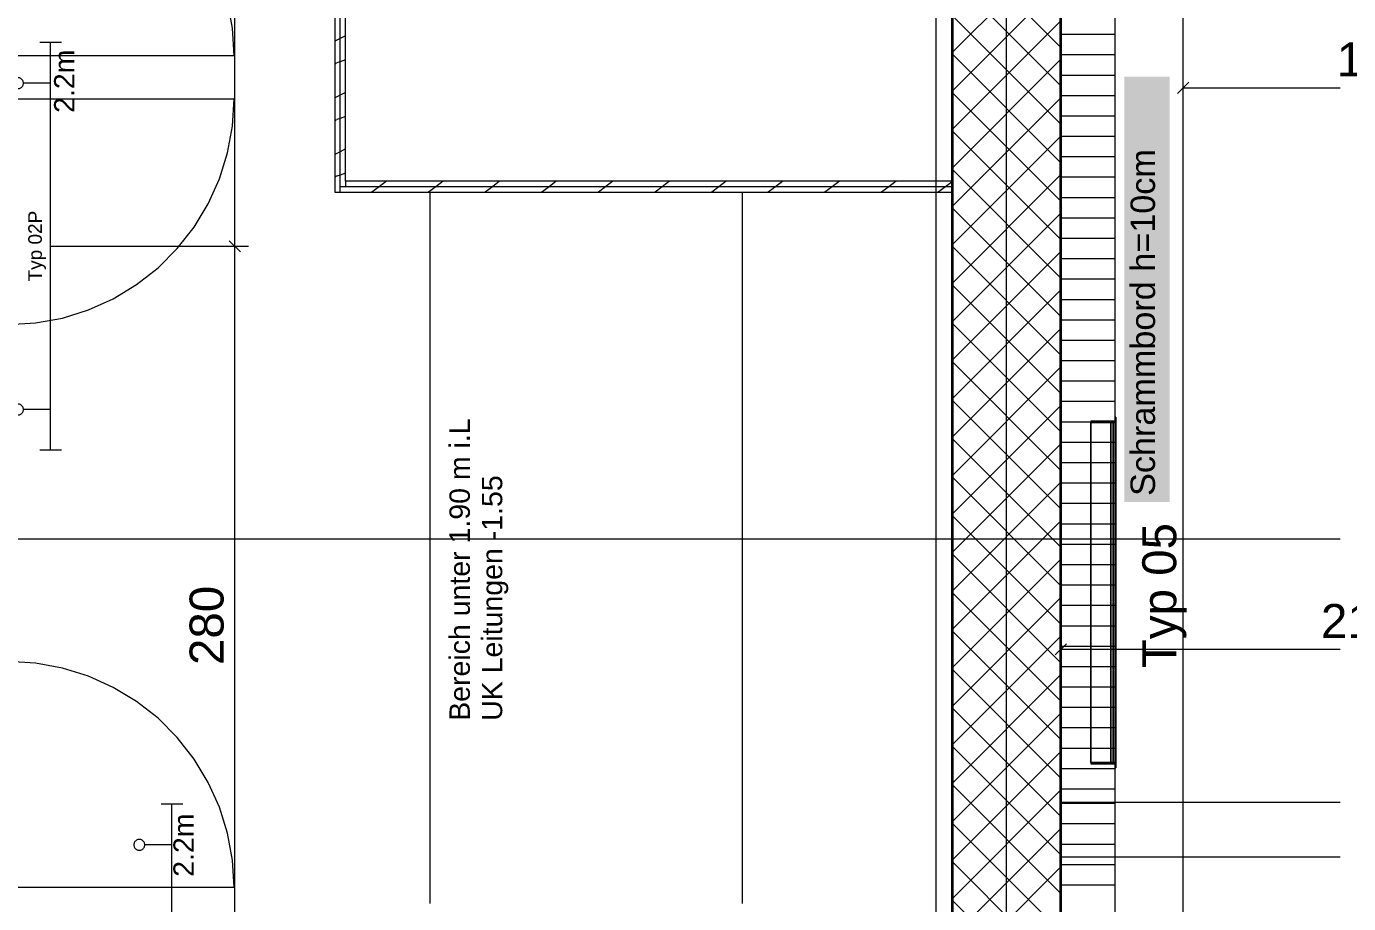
# Model space of a CAD drawing. Extents: x -1067 to 613, y -179 to 712.
# Drawn here: x 102.2 to 199.5, y -101.1 to -36.5 of the extents above; entities that cross this region are included whole.
import ezdxf
from ezdxf.lldxf.tags import DXFTag

# ---------------------------------------------------------------- set-up
doc = ezdxf.new("R2010")
doc.units = 0
doc.layers.get('0').update_dxf_attribs({"lineweight": 13})
for name, color, linetype, lineweight, true_color in [('A-DETL-____-OTLN', 5, 'Continuous', 9, 0x0000ff), ('EL01_VVV_Mass', 7, 'Continuous', 13, 0xb2b200), ('EL01_WAN_Leuchten', 7, 'Continuous', 13, 0x0080ff), ('EL01_WAN_Leuchtentyp', 7, 'Continuous', 13, 0x0099ff)]:
    doc.layers.add(name, color=color, linetype=linetype, lineweight=lineweight, true_color=true_color)
for name, color, linetype, lineweight in [('A-DOOR-OPNG-OTLN', 7, 'Continuous', 9), ('A-FLOR-____-OVHD', 7, 'Strichpunkt - Fein', 9), ('A-WALL-____-MCUT', 7, 'Continuous', 35), ('A-WALL-____-PATT', 7, 'Continuous', 35), ('A-WALL-FNSH-MCUT', 7, 'Continuous', 35), ('E-LITE-EQPM-OTLN', 7, 'Continuous', 9), ('S-COLS-____-OTLN', 7, 'Continuous', 9), ('S-GRID-____-OTLN', 7, 'Continuous', 5), ('Text', 7, 'Continuous', 5)]:
    doc.layers.add(name, color=color, linetype=linetype, lineweight=lineweight)
doc.styles.get("Standard").update_dxf_attribs({"font": 'arial.ttf'})
tags = doc.linetypes.add('_Rasterlinie_', pattern=[0.375, 0.2, -0.05, 0.075, -0.05]).pattern_tags.tags
tags[10:11] = [DXFTag(74, 4), DXFTag(75, 0), DXFTag(340, '0'), DXFTag(46, 1.0), DXFTag(50, 0.0), DXFTag(44, 0.0), DXFTag(45, 0.0)]
tags[8:9] = [DXFTag(74, 4), DXFTag(75, 0), DXFTag(340, '0'), DXFTag(46, 1.0), DXFTag(50, 0.0), DXFTag(44, 0.0), DXFTag(45, 0.0)]
tags[6:7] = [DXFTag(74, 4), DXFTag(75, 0), DXFTag(340, '0'), DXFTag(46, 1.0), DXFTag(50, 0.0), DXFTag(44, 0.0), DXFTag(45, 0.0)]
tags[4:5] = [DXFTag(74, 4), DXFTag(75, 0), DXFTag(340, '0'), DXFTag(46, 1.0), DXFTag(50, 0.0), DXFTag(44, 0.0), DXFTag(45, 0.0)]
tags = doc.linetypes.add('Gestrichelt', pattern=[0.1, 0.05, -0.05]).pattern_tags.tags
tags[6:7] = [DXFTag(74, 4), DXFTag(75, 0), DXFTag(340, '0'), DXFTag(46, 1.0), DXFTag(50, 0.0), DXFTag(44, 0.0), DXFTag(45, 0.0)]
tags[4:5] = [DXFTag(74, 4), DXFTag(75, 0), DXFTag(340, '0'), DXFTag(46, 1.0), DXFTag(50, 0.0), DXFTag(44, 0.0), DXFTag(45, 0.0)]
tags = doc.linetypes.add('Strichpunkt - Fein', pattern=[0.2, 0.1, -0.05, 0, -0.05]).pattern_tags.tags
tags[10:11] = [DXFTag(74, 4), DXFTag(75, 0), DXFTag(340, '0'), DXFTag(46, 1.0), DXFTag(50, 0.0), DXFTag(44, 0.0), DXFTag(45, 0.0)]
tags[8:9] = [DXFTag(74, 4), DXFTag(75, 0), DXFTag(340, '0'), DXFTag(46, 1.0), DXFTag(50, 0.0), DXFTag(44, 0.0), DXFTag(45, 0.0)]
tags[6:7] = [DXFTag(74, 4), DXFTag(75, 0), DXFTag(340, '0'), DXFTag(46, 1.0), DXFTag(50, 0.0), DXFTag(44, 0.0), DXFTag(45, 0.0)]
tags[4:5] = [DXFTag(74, 4), DXFTag(75, 0), DXFTag(340, '0'), DXFTag(46, 1.0), DXFTag(50, 0.0), DXFTag(44, 0.0), DXFTag(45, 0.0)]

# ---------------------------------------------------------------- blocks, each defined once
blk = doc.blocks.new('Referenz-A0UNPC4Q6I', base_point=(-1062.181, -175.856))
at = {"layer": 'A-DETL-____-OTLN', "color": 0, "linetype": 'Gestrichelt', "ltscale": 0.13}
for p, q in [((131.903, -48.734), (131.903, -101.052)), ((154.903, -101.052), (154.903, -48.734))]:
    blk.add_line(p, q, dxfattribs=at)
at = {"layer": 'A-DOOR-OPNG-OTLN', "color": 0, "linetype": 'Continuous', "ltscale": 0.13}
for p, q in [((117.382, -36.669), (117.021, -34.697)), ((117.503, -38.67), (117.382, -36.669)), ((100.903, -38.67), (117.503, -38.67)), ((100.903, -41.87), (117.503, -41.87)), ((117.382, -43.871), (117.503, -41.87)), ((117.021, -45.842), (117.382, -43.871)), ((116.424, -47.756), (117.021, -45.842)), ((115.602, -49.584), (116.424, -47.756)), ((114.565, -51.3), (115.602, -49.584)), ((113.328, -52.878), (114.565, -51.3)), ((111.911, -54.295), (113.328, -52.878)), ((110.333, -55.531), (111.911, -54.295)), ((108.617, -56.568), (110.333, -55.531)), ((106.789, -57.391), (108.617, -56.568)), ((102.904, -58.349), (104.876, -57.987)), ((104.876, -57.987), (106.789, -57.391)), ((100.903, -58.47), (102.904, -58.349)), ((102.904, -83.373), (100.903, -83.252)), ((104.876, -83.734), (102.904, -83.373)), ((106.789, -84.33), (104.876, -83.734)), ((108.617, -85.153), (106.789, -84.33)), ((110.333, -86.19), (108.617, -85.153)), ((111.911, -87.426), (110.333, -86.19)), ((113.328, -88.844), (111.911, -87.426)), ((114.565, -90.422), (113.328, -88.844)), ((115.602, -92.137), (114.565, -90.422)), ((116.424, -93.965), (115.602, -92.137)), ((117.021, -95.879), (116.424, -93.965)), ((117.382, -97.851), (117.021, -95.879)), ((117.503, -99.852), (117.382, -97.851)), ((100.903, -99.852), (117.503, -99.852))]:
    blk.add_line(p, q, dxfattribs=at)
at = {"layer": 'A-FLOR-____-OVHD', "color": 0, "linetype": 'Strichpunkt - Fein', "ltscale": 0.13}
for p, q in [((169.103, 85.779), (169.103, -171.085)), ((198.844, -93.624), (178.303, -93.624)), ((178.303, -97.624), (198.844, -97.624))]:
    blk.add_line(p, q, dxfattribs=at)
at = {"layer": 'A-WALL-____-MCUT', "color": 0, "linetype": 'Continuous', "ltscale": 0.35}
for p, q in [((178.303, -171.085), (178.303, 86.031)), ((170.303, 26.084), (170.303, -48.334)), ((170.303, -48.334), (170.303, -171.085))]:
    blk.add_line(p, q, dxfattribs=at)
at = {"layer": 'A-WALL-____-MCUT', "color": 0, "linetype": 'Continuous', "lineweight": 9, "ltscale": 0.13}
for p, q in [((182.303, -171.085), (182.303, 5.238)), ((125.303, -48.734), (125.303, -21.934)), ((170.303, -48.334), (125.303, -48.334)), ((125.703, -47.934), (125.703, -48.334))]:
    blk.add_line(p, q, dxfattribs=at)
at = {"layer": 'A-WALL-____-PATT', "color": 0, "linetype": 'Continuous', "lineweight": 9, "ltscale": 0.13}
for p, q in [((178.303, -38.081), (170.303, -30.081)), ((170.303, -38.47), (178.303, -30.47)), ((178.303, -40.909), (170.303, -32.909)), ((170.303, -41.299), (178.303, -33.299)), ((178.303, -43.738), (170.303, -35.738)), ((170.303, -44.127), (178.303, -36.127)), ((125.303, -37.428), (124.903, -37.628)), ((125.703, -37.228), (125.303, -37.428)), ((178.303, -37.115), (182.303, -37.115)), ((178.303, -46.566), (170.303, -38.566)), ((178.303, -38.615), (182.303, -38.615)), ((125.027, -39.236), (124.903, -39.33)), ((125.303, -39.142), (125.058, -39.224)), ((125.703, -39.009), (125.303, -39.142)), ((170.303, -46.956), (178.303, -38.956)), ((178.303, -40.115), (182.303, -40.115)), ((125.303, -41.593), (124.903, -41.793)), ((125.703, -41.393), (125.303, -41.593)), ((178.303, -49.395), (170.303, -41.395)), ((170.303, -49.784), (178.303, -41.784)), ((178.303, -41.615), (182.303, -41.615)), ((125.028, -43.401), (124.903, -43.495)), ((125.303, -43.307), (125.059, -43.388)), ((125.703, -43.174), (125.303, -43.307)), ((178.303, -43.115), (182.303, -43.115)), ((178.303, -52.223), (170.303, -44.223)), ((170.303, -52.613), (178.303, -44.613)), ((178.303, -44.615), (182.303, -44.615)), ((125.703, -45.557), (125.303, -45.757)), ((125.303, -45.757), (124.903, -45.957)), ((178.303, -46.115), (182.303, -46.115)), ((125.028, -47.566), (124.903, -47.66)), ((125.303, -47.472), (125.059, -47.553)), ((125.703, -47.338), (125.303, -47.472)), ((178.303, -55.052), (170.303, -47.052)), ((170.303, -55.441), (178.303, -47.441)), ((178.303, -47.615), (182.303, -47.615)), ((128.168, -48.334), (127.635, -48.734)), ((128.702, -47.934), (128.168, -48.334)), ((132.333, -48.334), (131.8, -48.734)), ((132.867, -47.934), (132.333, -48.334)), ((136.498, -48.334), (135.965, -48.734)), ((137.032, -47.934), (136.498, -48.334)), ((140.663, -48.334), (140.13, -48.734)), ((141.197, -47.934), (140.663, -48.334)), ((144.828, -48.334), (144.295, -48.734)), ((145.362, -47.934), (144.828, -48.334)), ((148.993, -48.334), (148.46, -48.734)), ((149.527, -47.934), (148.993, -48.334)), ((153.158, -48.334), (152.625, -48.734)), ((153.692, -47.934), (153.158, -48.334)), ((157.323, -48.334), (156.79, -48.734)), ((157.857, -47.934), (157.323, -48.334)), ((161.488, -48.334), (160.955, -48.734)), ((162.022, -47.934), (161.488, -48.334)), ((165.653, -48.334), (165.12, -48.734)), ((166.187, -47.934), (165.653, -48.334)), ((169.818, -48.334), (169.285, -48.734)), ((170.303, -47.971), (169.818, -48.334)), ((178.303, -49.115), (182.303, -49.115)), ((178.303, -57.88), (170.303, -49.88)), ((170.303, -58.269), (178.303, -50.269)), ((178.303, -50.615), (182.303, -50.615)), ((178.303, -52.115), (182.303, -52.115)), ((178.303, -60.708), (170.303, -52.708)), ((170.303, -61.098), (178.303, -53.098)), ((178.303, -53.615), (182.303, -53.615)), ((178.303, -55.115), (182.303, -55.115)), ((178.303, -63.537), (170.303, -55.537)), ((170.303, -63.926), (178.303, -55.926)), ((178.303, -56.615), (182.303, -56.615)), ((178.303, -58.115), (182.303, -58.115)), ((178.303, -66.365), (170.303, -58.365)), ((170.303, -66.755), (178.303, -58.755)), ((178.303, -59.615), (182.303, -59.615)), ((178.303, -69.194), (170.303, -61.194)), ((178.303, -61.115), (182.303, -61.115)), ((170.303, -69.583), (178.303, -61.583)), ((178.303, -62.615), (182.303, -62.615)), ((178.303, -72.022), (170.303, -64.022)), ((178.303, -64.115), (182.303, -64.115)), ((170.303, -72.412), (178.303, -64.412)), ((178.303, -65.615), (182.303, -65.615)), ((178.303, -74.851), (170.303, -66.851)), ((170.303, -75.24), (178.303, -67.24)), ((178.303, -67.115), (182.303, -67.115)), ((178.303, -68.615), (182.303, -68.615)), ((178.303, -77.679), (170.303, -69.679)), ((170.303, -78.068), (178.303, -70.068)), ((178.303, -70.115), (182.303, -70.115)), ((178.303, -71.615), (182.303, -71.615)), ((178.303, -80.507), (170.303, -72.507)), ((170.303, -80.897), (178.303, -72.897)), ((178.303, -73.115), (182.303, -73.115)), ((178.303, -74.615), (182.303, -74.615)), ((178.303, -83.336), (170.303, -75.336)), ((170.303, -83.725), (178.303, -75.725)), ((178.303, -76.115), (182.303, -76.115)), ((178.303, -77.615), (182.303, -77.615)), ((178.303, -86.164), (170.303, -78.164)), ((170.303, -86.554), (178.303, -78.554)), ((178.303, -79.115), (182.303, -79.115)), ((178.303, -80.615), (182.303, -80.615)), ((178.303, -88.993), (170.303, -80.993)), ((170.303, -89.382), (178.303, -81.382)), ((178.303, -82.115), (182.303, -82.115)), ((178.303, -83.615), (182.303, -83.615)), ((178.303, -91.821), (170.303, -83.821)), ((170.303, -92.211), (178.303, -84.211)), ((178.303, -85.115), (182.303, -85.115)), ((178.303, -94.65), (170.303, -86.65)), ((170.303, -95.039), (178.303, -87.039)), ((178.303, -86.615), (182.303, -86.615)), ((178.303, -88.115), (182.303, -88.115)), ((178.303, -97.478), (170.303, -89.478)), ((170.303, -97.867), (178.303, -89.867)), ((178.303, -89.615), (182.303, -89.615)), ((178.303, -91.115), (182.303, -91.115)), ((178.303, -100.306), (170.303, -92.306)), ((170.303, -100.696), (178.303, -92.696)), ((178.303, -92.615), (182.303, -92.615)), ((178.303, -93.674), (182.303, -93.674)), ((178.303, -103.135), (170.303, -95.135)), ((178.303, -95.174), (182.303, -95.174)), ((170.303, -103.524), (178.303, -95.524)), ((178.303, -96.674), (182.303, -96.674)), ((178.303, -105.963), (170.303, -97.963)), ((178.303, -98.174), (182.303, -98.174)), ((170.303, -106.353), (178.303, -98.353)), ((178.303, -99.674), (182.303, -99.674)), ((178.303, -108.792), (170.303, -100.792))]:
    blk.add_line(p, q, dxfattribs=at)
at = {"layer": 'A-WALL-FNSH-MCUT', "color": 0, "linetype": 'Continuous', "lineweight": 9, "ltscale": 0.13}
for p, q in [((124.903, -21.934), (124.903, -48.734)), ((125.703, -47.934), (125.703, -21.934)), ((170.303, -47.934), (125.703, -47.934)), ((124.903, -48.734), (170.303, -48.734))]:
    blk.add_line(p, q, dxfattribs=at)
at = {"layer": 'E-LITE-EQPM-OTLN', "color": 0, "linetype": 'Continuous', "ltscale": 0.13}
for p, q in [((182.343, -65.272), (182.303, -65.272)), ((182.303, -65.272), (182.343, -65.272)), ((182.303, -65.667), (182.343, -65.667)), ((182.343, -65.667), (182.303, -65.667)), ((182.343, -91.061), (182.343, -65.272)), ((182.343, -65.272), (182.343, -65.667)), ((182.343, -90.667), (182.343, -65.667)), ((182.343, -65.667), (182.343, -90.667)), ((182.343, -90.667), (182.343, -65.667)), ((182.303, -90.667), (182.343, -90.667)), ((182.303, -90.667), (182.343, -90.667)), ((182.343, -91.061), (182.303, -91.061)), ((182.343, -91.061), (182.303, -91.061)), ((182.343, -90.667), (182.343, -91.061))]:
    blk.add_line(p, q, dxfattribs=at)
at = {"layer": 'S-COLS-____-OTLN', "color": 0, "linetype": 'Continuous', "ltscale": 0.13}
blk.add_line((187.303, -136.433), (187.303, -12.772), dxfattribs=at)
at = {"layer": 'S-GRID-____-OTLN', "color": 0, "linetype": '_Rasterlinie_', "ltscale": 0.13}
for p, q in [((174.303, -171.085), (174.303, 546.376)), ((-115.526, -74.224), (198.844, -74.224))]:
    blk.add_line(p, q, dxfattribs=at)
at = {"layer": 'Text', "color": 7, "linetype": 'Continuous', "ltscale": 0.13, "true_color": 0xffffff}
for points in [[(182.979, -71.522), (186.311, -71.522), (182.979, -40.238)], [(186.311, -71.522), (182.979, -40.238), (186.311, -40.238)]]:
    blk.add_solid(points, dxfattribs=at)
at = {"layer": 'Text', "color": 0, "linetype": 'Continuous', "ltscale": 0.13, "attachment_point": 1, "rotation": 90}
for s, insert, char_height in [('{\\fArial;Schrammbord h=10cm}', (183.429, -71.072), 1.8), ('{\\fArial;Bereich unter 1.90 m i.L}', (133.342, -87.612), 1.5), ('{\\fArial;UK Leitungen -1.55}', (135.723, -87.612), 1.5)]:
    blk.add_mtext(s, dxfattribs=dict(at, insert=insert, char_height=char_height))
blk = doc.blocks.new('Maß-A0UNPCEM6I', base_point=(177.891, -83.355))
at = {"color": 0, "lineweight": -2}
for p, q in [((178.305, -83.355), (178.305, -74.224)), ((177.891, -82.769), (178.719, -81.942)), ((198.844, -82.355), (178.305, -82.355))]:
    blk.add_line(p, q, dxfattribs=at)
at = {"color": 0, "lineweight": -2, "insert": (197.43, -79.022), "char_height": 2.5, "attachment_point": 1}
blk.add_mtext('{\\fArial;219}', dxfattribs=at)
blk = doc.blocks.new('IfcFlowTerminal-A0UNPCGO6I', base_point=(180.505, -91.061))
at = {"color": 0, "lineweight": -2}
for p, q in [((182.305, -65.567), (180.505, -65.567)), ((180.505, -65.567), (180.505, -90.767)), ((182.305, -65.567), (180.505, -65.567)), ((180.505, -65.567), (180.505, -65.567)), ((180.505, -65.567), (180.505, -90.767)), ((180.505, -90.667), (180.505, -65.667)), ((180.505, -65.667), (182.345, -65.667)), ((180.505, -65.667), (180.505, -65.667)), ((180.505, -65.667), (182.345, -65.667)), ((180.505, -65.667), (180.505, -90.667)), ((181.985, -65.667), (181.985, -65.667)), ((181.985, -65.667), (181.985, -90.667)), ((181.985, -90.667), (181.985, -65.667)), ((182.145, -65.667), (181.985, -65.667)), ((181.985, -65.667), (182.145, -65.667)), ((182.145, -65.667), (182.145, -90.667)), ((182.145, -90.667), (182.145, -65.667)), ((182.145, -65.667), (182.145, -65.667)), ((182.345, -65.272), (182.305, -65.272)), ((182.305, -65.272), (182.305, -91.061)), ((182.345, -65.272), (182.305, -65.272)), ((182.305, -65.272), (182.305, -65.272)), ((182.305, -91.061), (182.305, -65.272)), ((182.305, -90.767), (182.305, -65.567)), ((182.305, -65.567), (182.305, -65.567)), ((182.305, -65.567), (182.305, -90.767)), ((182.345, -91.061), (182.345, -65.272)), ((182.345, -65.272), (182.345, -65.272)), ((182.345, -65.272), (182.345, -91.061)), ((182.345, -65.667), (182.345, -90.667)), ((182.345, -65.667), (182.345, -65.667)), ((182.345, -65.667), (182.345, -90.667)), ((180.505, -90.667), (180.505, -90.667)), ((180.505, -90.667), (182.345, -90.667)), ((182.345, -90.667), (180.505, -90.667)), ((182.305, -90.767), (180.505, -90.767)), ((180.505, -90.767), (180.505, -90.767)), ((180.505, -90.767), (182.305, -90.767)), ((181.985, -90.667), (181.985, -90.667)), ((181.985, -90.667), (182.145, -90.667)), ((181.985, -90.667), (182.145, -90.667)), ((182.145, -90.667), (182.145, -90.667)), ((182.305, -90.767), (182.305, -90.767)), ((182.345, -91.061), (182.305, -91.061)), ((182.305, -91.061), (182.305, -91.061)), ((182.305, -91.061), (182.345, -91.061)), ((182.345, -90.667), (182.345, -90.667)), ((182.345, -91.061), (182.345, -91.061))]:
    blk.add_line(p, q, dxfattribs=at)
blk = doc.blocks.new('Maß-A0UNPCGQ6I', base_point=(104.011, -53.132))
at = {"color": 0, "lineweight": -2}
for p, q in [((118.563, 3.298), (104.011, 3.298)), ((117.15, 3.712), (117.977, 2.885)), ((117.563, -52.718), (117.563, 3.298)), ((117.15, -52.305), (117.977, -53.132)), ((118.563, -52.718), (104.011, -52.718))]:
    blk.add_line(p, q, dxfattribs=at)
at = {"color": 0, "lineweight": -2, "insert": (114.23, -27.491), "char_height": 2.5, "attachment_point": 1, "rotation": 90}
blk.add_mtext('{\\fArial;280}', dxfattribs=at)
blk = doc.blocks.new('Maß-A0UNPCHO6I', base_point=(112.934, -109.149))
at = {"color": 0, "lineweight": -2}
for p, q in [((117.15, -52.305), (117.977, -53.132)), ((118.563, -52.718), (112.934, -52.718)), ((117.563, -108.735), (117.563, -52.718)), ((118.563, -108.735), (112.934, -108.735)), ((117.15, -108.321), (117.977, -109.149))]:
    blk.add_line(p, q, dxfattribs=at)
at = {"color": 0, "lineweight": -2, "insert": (114.23, -83.508), "char_height": 2.5, "attachment_point": 1, "rotation": 90}
blk.add_mtext('{\\fArial;280}', dxfattribs=at)
blk = doc.blocks.new('MText-A0UNPCQM6I', base_point=(184.292, -83.739))
at = {"color": 0, "linetype": 'ByBlock', "lineweight": -2, "ltscale": 0.13, "insert": (184.292, -83.739), "char_height": 2.5, "attachment_point": 1, "rotation": 90}
blk.add_mtext('{\\fArial;Typ 05}', dxfattribs=at)
blk = doc.blocks.new('Maß-A0UNPD3I6I', base_point=(186.891, -42.055))
at = {"color": 0, "lineweight": -2}
for p, q in [((187.305, -42.055), (187.305, -12.772)), ((187.719, -40.642), (186.891, -41.469)), ((187.305, -41.055), (198.844, -41.055))]:
    blk.add_line(p, q, dxfattribs=at)
at = {"color": 0, "lineweight": -2, "insert": (198.598, -37.722), "char_height": 2.5, "attachment_point": 1}
blk.add_mtext('{\\fArial;139}', dxfattribs=at)
blk = doc.blocks.new('LED-Langfeldleuchte 37W-A0UNPD7A6I', base_point=(101.211, -67.718))
at = {"color": 0, "lineweight": -2}
for p, q in [((104.811, -37.718), (103.211, -37.718)), ((104.011, -67.718), (104.011, -37.718)), ((101.215, -40.666), (101.211, -40.718)), ((101.211, -40.718), (101.215, -40.771)), ((101.225, -40.615), (101.215, -40.666)), ((101.215, -40.771), (101.225, -40.822)), ((101.242, -40.565), (101.225, -40.615)), ((101.225, -40.822), (101.242, -40.871)), ((101.265, -40.518), (101.242, -40.565)), ((101.294, -40.475), (101.265, -40.518)), ((101.328, -40.435), (101.294, -40.475)), ((101.368, -40.401), (101.328, -40.435)), ((101.411, -40.372), (101.368, -40.401)), ((101.458, -40.349), (101.411, -40.372)), ((101.508, -40.332), (101.458, -40.349)), ((101.559, -40.322), (101.508, -40.332)), ((101.611, -40.318), (101.559, -40.322)), ((101.663, -40.322), (101.611, -40.318)), ((101.715, -40.332), (101.663, -40.322)), ((101.764, -40.349), (101.715, -40.332)), ((101.811, -40.372), (101.764, -40.349)), ((101.855, -40.401), (101.811, -40.372)), ((101.894, -40.435), (101.855, -40.401)), ((101.929, -40.475), (101.894, -40.435)), ((101.958, -40.518), (101.929, -40.475)), ((101.981, -40.565), (101.958, -40.518)), ((101.998, -40.615), (101.981, -40.565)), ((101.981, -40.871), (101.998, -40.822)), ((102.008, -40.666), (101.998, -40.615)), ((101.998, -40.822), (102.008, -40.771)), ((102.011, -40.718), (102.008, -40.666)), ((102.008, -40.771), (102.011, -40.718)), ((104.011, -40.718), (102.011, -40.718)), ((101.242, -40.871), (101.265, -40.918)), ((101.265, -40.918), (101.294, -40.962)), ((101.294, -40.962), (101.328, -41.001)), ((101.328, -41.001), (101.368, -41.036)), ((101.368, -41.036), (101.411, -41.065)), ((101.411, -41.065), (101.458, -41.088)), ((101.458, -41.088), (101.508, -41.105)), ((101.508, -41.105), (101.559, -41.115)), ((101.559, -41.115), (101.611, -41.118)), ((101.611, -41.118), (101.663, -41.115)), ((101.663, -41.115), (101.715, -41.105)), ((101.715, -41.105), (101.764, -41.088)), ((101.764, -41.088), (101.811, -41.065)), ((101.811, -41.065), (101.855, -41.036)), ((101.855, -41.036), (101.894, -41.001)), ((101.894, -41.001), (101.929, -40.962)), ((101.929, -40.962), (101.958, -40.918)), ((101.958, -40.918), (101.981, -40.871)), ((101.215, -64.666), (101.211, -64.718)), ((101.211, -64.718), (101.215, -64.771)), ((101.225, -64.615), (101.215, -64.666)), ((101.215, -64.771), (101.225, -64.822)), ((101.242, -64.565), (101.225, -64.615)), ((101.225, -64.822), (101.242, -64.871)), ((101.265, -64.518), (101.242, -64.565)), ((101.242, -64.871), (101.265, -64.918)), ((101.294, -64.475), (101.265, -64.518)), ((101.265, -64.918), (101.294, -64.962)), ((101.328, -64.435), (101.294, -64.475)), ((101.294, -64.962), (101.328, -65.001)), ((101.368, -64.401), (101.328, -64.435)), ((101.328, -65.001), (101.368, -65.036)), ((101.411, -64.372), (101.368, -64.401)), ((101.368, -65.036), (101.411, -65.065)), ((101.458, -64.349), (101.411, -64.372)), ((101.411, -65.065), (101.458, -65.088)), ((101.508, -64.332), (101.458, -64.349)), ((101.458, -65.088), (101.508, -65.105)), ((101.559, -64.322), (101.508, -64.332)), ((101.508, -65.105), (101.559, -65.115)), ((101.611, -64.318), (101.559, -64.322)), ((101.559, -65.115), (101.611, -65.118)), ((101.663, -64.322), (101.611, -64.318)), ((101.611, -65.118), (101.663, -65.115)), ((101.715, -64.332), (101.663, -64.322)), ((101.663, -65.115), (101.715, -65.105)), ((101.764, -64.349), (101.715, -64.332)), ((101.715, -65.105), (101.764, -65.088)), ((101.811, -64.372), (101.764, -64.349)), ((101.764, -65.088), (101.811, -65.065)), ((101.855, -64.401), (101.811, -64.372)), ((101.811, -65.065), (101.855, -65.036)), ((101.894, -64.435), (101.855, -64.401)), ((101.855, -65.036), (101.894, -65.001)), ((101.929, -64.475), (101.894, -64.435)), ((101.894, -65.001), (101.929, -64.962)), ((101.958, -64.518), (101.929, -64.475)), ((101.929, -64.962), (101.958, -64.918)), ((101.981, -64.565), (101.958, -64.518)), ((101.958, -64.918), (101.981, -64.871)), ((101.998, -64.615), (101.981, -64.565)), ((101.981, -64.871), (101.998, -64.822)), ((102.008, -64.666), (101.998, -64.615)), ((101.998, -64.822), (102.008, -64.771)), ((102.011, -64.718), (102.008, -64.666)), ((102.008, -64.771), (102.011, -64.718)), ((104.011, -64.718), (102.011, -64.718)), ((104.811, -67.718), (103.211, -67.718))]:
    blk.add_line(p, q, dxfattribs=at)
blk = doc.blocks.new('Bemerkung 1-A0UNPD7C6I', base_point=(102.366, -55.3))
at = {"color": 0, "lineweight": -2, "insert": (102.366, -55.3), "char_height": 1, "attachment_point": 1, "rotation": 90}
blk.add_mtext('{\\fArial;Typ 02P}', dxfattribs=at)
blk = doc.blocks.new('LED-Langfeldleuchte 37W-A0UNPD806I', base_point=(110.134, -123.735))
at = {"color": 0, "lineweight": -2}
for p, q in [((113.734, -93.735), (112.134, -93.735)), ((112.934, -123.735), (112.934, -93.735)), ((110.137, -96.683), (110.134, -96.735)), ((110.134, -96.735), (110.137, -96.787)), ((110.147, -96.631), (110.137, -96.683)), ((110.137, -96.787), (110.147, -96.839)), ((110.164, -96.582), (110.147, -96.631)), ((110.147, -96.839), (110.164, -96.888)), ((110.187, -96.535), (110.164, -96.582)), ((110.164, -96.888), (110.187, -96.935)), ((110.216, -96.491), (110.187, -96.535)), ((110.187, -96.935), (110.216, -96.978)), ((110.251, -96.452), (110.216, -96.491)), ((110.216, -96.978), (110.251, -97.018)), ((110.29, -96.418), (110.251, -96.452)), ((110.251, -97.018), (110.29, -97.052)), ((110.334, -96.389), (110.29, -96.418)), ((110.29, -97.052), (110.334, -97.081)), ((110.381, -96.365), (110.334, -96.389)), ((110.334, -97.081), (110.381, -97.105)), ((110.43, -96.349), (110.381, -96.365)), ((110.381, -97.105), (110.43, -97.121)), ((110.481, -96.338), (110.43, -96.349)), ((110.43, -97.121), (110.481, -97.132)), ((110.534, -96.335), (110.481, -96.338)), ((110.481, -97.132), (110.534, -97.135)), ((110.586, -96.338), (110.534, -96.335)), ((110.534, -97.135), (110.586, -97.132)), ((110.637, -96.349), (110.586, -96.338)), ((110.586, -97.132), (110.637, -97.121)), ((110.687, -96.365), (110.637, -96.349)), ((110.637, -97.121), (110.687, -97.105)), ((110.734, -96.389), (110.687, -96.365)), ((110.687, -97.105), (110.734, -97.081)), ((110.777, -96.418), (110.734, -96.389)), ((110.734, -97.081), (110.777, -97.052)), ((110.816, -96.452), (110.777, -96.418)), ((110.777, -97.052), (110.816, -97.018)), ((110.851, -96.491), (110.816, -96.452)), ((110.816, -97.018), (110.851, -96.978)), ((110.88, -96.535), (110.851, -96.491)), ((110.851, -96.978), (110.88, -96.935)), ((110.903, -96.582), (110.88, -96.535)), ((110.88, -96.935), (110.903, -96.888)), ((110.92, -96.631), (110.903, -96.582)), ((110.903, -96.888), (110.92, -96.839)), ((110.93, -96.683), (110.92, -96.631)), ((110.92, -96.839), (110.93, -96.787)), ((110.934, -96.735), (110.93, -96.683)), ((110.93, -96.787), (110.934, -96.735)), ((112.934, -96.735), (110.934, -96.735)), ((110.187, -120.535), (110.164, -120.582)), ((110.216, -120.491), (110.187, -120.535)), ((110.251, -120.452), (110.216, -120.491)), ((110.29, -120.418), (110.251, -120.452)), ((110.334, -120.389), (110.29, -120.418)), ((110.381, -120.365), (110.334, -120.389)), ((110.43, -120.349), (110.381, -120.365)), ((110.481, -120.338), (110.43, -120.349)), ((110.534, -120.335), (110.481, -120.338)), ((110.586, -120.338), (110.534, -120.335)), ((110.637, -120.349), (110.586, -120.338)), ((110.687, -120.365), (110.637, -120.349)), ((110.734, -120.389), (110.687, -120.365)), ((110.777, -120.418), (110.734, -120.389)), ((110.816, -120.452), (110.777, -120.418)), ((110.851, -120.491), (110.816, -120.452)), ((110.88, -120.535), (110.851, -120.491)), ((110.903, -120.582), (110.88, -120.535)), ((110.137, -120.683), (110.134, -120.735)), ((110.134, -120.735), (110.137, -120.787)), ((110.147, -120.631), (110.137, -120.683)), ((110.137, -120.787), (110.147, -120.839)), ((110.164, -120.582), (110.147, -120.631)), ((110.147, -120.839), (110.164, -120.888)), ((110.164, -120.888), (110.187, -120.935)), ((110.187, -120.935), (110.216, -120.978)), ((110.216, -120.978), (110.251, -121.018)), ((110.251, -121.018), (110.29, -121.052)), ((110.29, -121.052), (110.334, -121.081)), ((110.334, -121.081), (110.381, -121.105)), ((110.381, -121.105), (110.43, -121.121)), ((110.43, -121.121), (110.481, -121.132)), ((110.481, -121.132), (110.534, -121.135)), ((110.534, -121.135), (110.586, -121.132)), ((110.586, -121.132), (110.637, -121.121)), ((110.637, -121.121), (110.687, -121.105)), ((110.687, -121.105), (110.734, -121.081)), ((110.734, -121.081), (110.777, -121.052)), ((110.777, -121.052), (110.816, -121.018)), ((110.816, -121.018), (110.851, -120.978)), ((110.851, -120.978), (110.88, -120.935)), ((110.88, -120.935), (110.903, -120.888)), ((110.92, -120.631), (110.903, -120.582)), ((110.903, -120.888), (110.92, -120.839)), ((110.93, -120.683), (110.92, -120.631)), ((110.92, -120.839), (110.93, -120.787)), ((110.934, -120.735), (110.93, -120.683)), ((110.93, -120.787), (110.934, -120.735)), ((112.934, -120.735), (110.934, -120.735)), ((113.734, -123.735), (112.134, -123.735))]:
    blk.add_line(p, q, dxfattribs=at)
blk = doc.blocks.new('Bauteilbeschriftung-A0UNPDD86I', base_point=(104.265, -42.904))
at = {"color": 0, "linetype": 'ByBlock', "lineweight": -2, "ltscale": 0.13, "insert": (104.265, -42.904), "char_height": 1.5, "attachment_point": 1, "rotation": 90}
blk.add_mtext('{\\fArial;2.2m}', dxfattribs=at)
blk = doc.blocks.new('Bauteilbeschriftung-A0UNPDDA6I', base_point=(113.04, -99.086))
at = {"color": 0, "linetype": 'ByBlock', "lineweight": -2, "ltscale": 0.13, "insert": (113.04, -99.086), "char_height": 1.5, "attachment_point": 1, "rotation": 90}
blk.add_mtext('{\\fArial;2.2m}', dxfattribs=at)

msp = doc.modelspace()

# ---------------------------------------------------------------- block references
at = {"color": 9, "lineweight": 25, "ltscale": 0.25, "true_color": 0xc0c0c0}
msp.add_blockref('Referenz-A0UNPC4Q6I', (-1062.181, -175.856), dxfattribs=at)
at = {"layer": 'EL01_VVV_Mass', "linetype": 'Continuous', "ltscale": 0.13}
for name, p in [('Maß-A0UNPCGQ6I', (104.011, -53.132)), ('Maß-A0UNPD3I6I', (186.891, -42.055)), ('Maß-A0UNPCHO6I', (112.934, -109.149)), ('Maß-A0UNPCEM6I', (177.891, -83.355))]:
    msp.add_blockref(name, p, dxfattribs=at)
at = {"layer": 'EL01_WAN_Leuchten', "ltscale": 0.13}
for name, p in [('LED-Langfeldleuchte 37W-A0UNPD7A6I', (101.211, -67.718)), ('Bauteilbeschriftung-A0UNPDD86I', (104.265, -42.904)), ('IfcFlowTerminal-A0UNPCGO6I', (180.505, -91.061)), ('LED-Langfeldleuchte 37W-A0UNPD806I', (110.134, -123.735)), ('Bauteilbeschriftung-A0UNPDDA6I', (113.04, -99.086))]:
    msp.add_blockref(name, p, dxfattribs=at)
at = {"layer": 'EL01_WAN_Leuchtentyp', "ltscale": 0.13}
for name, p in [('Bemerkung 1-A0UNPD7C6I', (102.366, -55.3)), ('MText-A0UNPCQM6I', (184.292, -83.739))]:
    msp.add_blockref(name, p, dxfattribs=at)

doc.saveas('drawing.dxf')
